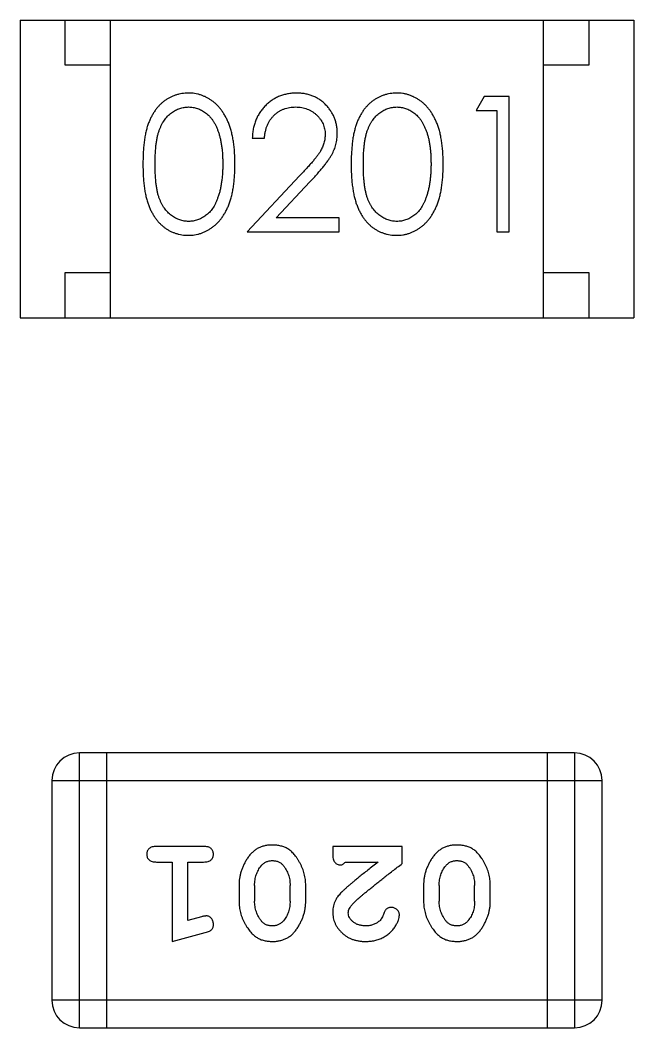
# Model space of a CAD drawing. Header units: millimetres. Extents: x 563 to 681, y 173 to 284.
# Drawn here: x 655.165 to 655.845, y 181.153 to 182.27 of the extents above; entities that cross this region are included whole.
import ezdxf

# ---------------------------------------------------------------- set-up
doc = ezdxf.new("R2010")
doc.units = ezdxf.units.MM
doc.header["$LTSCALE"] = 30.734
doc.layers.get('0').update_dxf_attribs({"linetype": 'CONTINUOUS'})

msp = doc.modelspace()

# ---------------------------------------------------------------- linework, layer by layer
at = {"linetype": 'Continuous'}
for p, q in [((655.1654, 182.2703), (655.8454, 182.2703)), ((655.1654, 182.2703), (655.1654, 181.9403)), ((655.2154, 182.2203), (655.2154, 182.2703)), ((655.2654, 181.9403), (655.2654, 182.2703)), ((655.7454, 181.9403), (655.7454, 182.2703)), ((655.7954, 182.2703), (655.7954, 182.2203)), ((655.8454, 182.2703), (655.8454, 181.9403)), ((655.2654, 182.2203), (655.2154, 182.2203)), ((655.7954, 182.2203), (655.7454, 182.2203)), ((655.6795, 182.1856), (655.6707, 182.1702)), ((655.7072, 182.1856), (655.6795, 182.1856)), ((655.7072, 182.0356), (655.7072, 182.1856)), ((655.6707, 182.1702), (655.6937, 182.1702)), ((655.6937, 182.1702), (655.6937, 182.0356)), ((655.4226, 182.1394), (655.4361, 182.1394)), ((655.475, 182.0977), (655.4168, 182.0356)), ((655.4489, 182.051), (655.4865, 182.091)), ((655.5187, 182.051), (655.4489, 182.051)), ((655.5187, 182.0356), (655.5187, 182.051)), ((655.4168, 182.0356), (655.5187, 182.0356)), ((655.6937, 182.0356), (655.7072, 182.0356)), ((655.2154, 181.9903), (655.2654, 181.9903)), ((655.2154, 181.9403), (655.2154, 181.9903)), ((655.7454, 181.9903), (655.7954, 181.9903)), ((655.7954, 181.9903), (655.7954, 181.9403)), ((655.1654, 181.9403), (655.8454, 181.9403)), ((655.7797, 181.4577), (655.2311, 181.4577)), ((655.2311, 181.1529), (655.2311, 181.4577)), ((655.2616, 181.1529), (655.2616, 181.4577)), ((655.7493, 181.4577), (655.7493, 181.1529)), ((655.7797, 181.4577), (655.7797, 181.1529)), ((655.2006, 181.4272), (655.8102, 181.4272)), ((655.2006, 181.4272), (655.2006, 181.1834)), ((655.8102, 181.1834), (655.8102, 181.4272)), ((655.3686, 181.354), (655.3166, 181.354)), ((655.5888, 181.354), (655.5117, 181.354)), ((655.5117, 181.354), (655.5117, 181.3462)), ((655.5888, 181.3352), (655.5888, 181.354)), ((655.3166, 181.3367), (655.334, 181.3367)), ((655.334, 181.3367), (655.334, 181.2486)), ((655.3513, 181.3367), (655.3686, 181.3367)), ((655.3513, 181.2718), (655.3513, 181.3367)), ((655.5259, 181.3367), (655.5621, 181.3367)), ((655.4079, 181.311), (655.4079, 181.2933)), ((655.4252, 181.3107), (655.4252, 181.2935)), ((655.4645, 181.2935), (655.4645, 181.3107)), ((655.4818, 181.2933), (655.4818, 181.311)), ((655.6124, 181.311), (655.6124, 181.2933)), ((655.6297, 181.3107), (655.6297, 181.2935)), ((655.669, 181.2935), (655.669, 181.3107)), ((655.6863, 181.2933), (655.6863, 181.311)), ((655.3663, 181.2759), (655.3513, 181.2718)), ((655.334, 181.2486), (655.3705, 181.2585)), ((655.8102, 181.1834), (655.2006, 181.1834)), ((655.2311, 181.1529), (655.7797, 181.1529))]:
    msp.add_line(p, q, dxfattribs=at)
for centre, start, end in [((655.2311, 181.4272), 90, 180), ((655.7797, 181.4272), 0, 90), ((655.2311, 181.1834), 180, 270), ((655.7797, 181.1834), 270, 0)]:
    msp.add_arc(centre, 0.0305, start, end, dxfattribs=at)
for points, knots in [([(655.3516, 182.1894), (655.3504, 182.1894), (655.3481, 182.1894), (655.3446, 182.1889), (655.3412, 182.1883), (655.338, 182.1873), (655.3347, 182.1862), (655.3316, 182.1847), (655.3286, 182.183), (655.3256, 182.1811), (655.3228, 182.1788), (655.3202, 182.1764), (655.3177, 182.1737), (655.3154, 182.1707), (655.3132, 182.1675), (655.3112, 182.1641), (655.3094, 182.1604), (655.3077, 182.1564), (655.3062, 182.1521), (655.3049, 182.1474), (655.3038, 182.1423), (655.303, 182.1367), (655.3023, 182.1308), (655.3018, 182.1244), (655.3015, 182.1176), (655.3015, 182.1129), (655.3014, 182.1105)], [0, 0, 0, 0, 0.033742, 0.066533, 0.099153, 0.13154, 0.164087, 0.196563, 0.229707, 0.263315, 0.297504, 0.331686, 0.366482, 0.4021, 0.438958, 0.476748, 0.515985, 0.556589, 0.599519, 0.645765, 0.695487, 0.748721, 0.805687, 0.866754, 0.931405, 1, 1, 1, 1]), ([(655.4034, 182.1105), (655.4033, 182.1128), (655.4033, 182.1173), (655.403, 182.1239), (655.4025, 182.1301), (655.4017, 182.1359), (655.4007, 182.1414), (655.3996, 182.1465), (655.3982, 182.1513), (655.3966, 182.1557), (655.3948, 182.1598), (655.3929, 182.1636), (655.3907, 182.1672), (655.3885, 182.1705), (655.3861, 182.1735), (655.3835, 182.1763), (655.3808, 182.1788), (655.3779, 182.181), (655.3749, 182.183), (655.3718, 182.1847), (655.3687, 182.1862), (655.3654, 182.1874), (655.3621, 182.1883), (655.3587, 182.189), (655.3552, 182.1894), (655.3528, 182.1894), (655.3516, 182.1894)], [0, 0, 0, 0, 0.065278, 0.127205, 0.186168, 0.241675, 0.294115, 0.343609, 0.390387, 0.434463, 0.476646, 0.517002, 0.555936, 0.593716, 0.630057, 0.665601, 0.700745, 0.734917, 0.768681, 0.802087, 0.834849, 0.867433, 0.900138, 0.932806, 0.966212, 1, 1, 1, 1]), ([(655.4715, 182.1894), (655.4698, 182.1894), (655.4665, 182.1893), (655.4617, 182.1886), (655.4571, 182.1875), (655.4526, 182.186), (655.4484, 182.184), (655.4444, 182.1816), (655.4406, 182.1787), (655.437, 182.1754), (655.4338, 182.1718), (655.4309, 182.1679), (655.4285, 182.1637), (655.4264, 182.1593), (655.4248, 182.1547), (655.4237, 182.1498), (655.4229, 182.1447), (655.4227, 182.1412), (655.4226, 182.1394)], [0, 0, 0, 0, 0.06445, 0.126725, 0.187421, 0.247417, 0.306749, 0.366595, 0.427749, 0.490235, 0.553031, 0.614805, 0.676505, 0.738096, 0.801021, 0.864897, 0.931209, 1, 1, 1, 1]), ([(655.5168, 182.1448), (655.5168, 182.1463), (655.5167, 182.1492), (655.5161, 182.1535), (655.5151, 182.1577), (655.5138, 182.1617), (655.512, 182.1656), (655.5098, 182.1692), (655.5073, 182.1728), (655.5043, 182.1762), (655.5011, 182.1793), (655.4976, 182.182), (655.4938, 182.1843), (655.4898, 182.1862), (655.4856, 182.1876), (655.4811, 182.1887), (655.4764, 182.1893), (655.4732, 182.1894), (655.4715, 182.1894)], [0, 0, 0, 0, 0.06271, 0.123347, 0.183401, 0.242828, 0.302097, 0.36242, 0.423725, 0.487032, 0.550491, 0.612709, 0.674265, 0.73617, 0.799211, 0.863483, 0.930525, 1, 1, 1, 1]), ([(655.5824, 182.1894), (655.5812, 182.1894), (655.5788, 182.1894), (655.5754, 182.1889), (655.572, 182.1883), (655.5687, 182.1873), (655.5655, 182.1862), (655.5624, 182.1847), (655.5594, 182.183), (655.5564, 182.1811), (655.5536, 182.1788), (655.5509, 182.1764), (655.5485, 182.1737), (655.5461, 182.1707), (655.544, 182.1675), (655.542, 182.1641), (655.5401, 182.1604), (655.5385, 182.1564), (655.537, 182.1521), (655.5357, 182.1474), (655.5346, 182.1423), (655.5337, 182.1367), (655.5331, 182.1308), (655.5326, 182.1244), (655.5322, 182.1176), (655.5322, 182.1129), (655.5322, 182.1105)], [0, 0, 0, 0, 0.033742, 0.066533, 0.099153, 0.13154, 0.164087, 0.196563, 0.229707, 0.263315, 0.297504, 0.331686, 0.366482, 0.4021, 0.438958, 0.476748, 0.515985, 0.556589, 0.599519, 0.645765, 0.695487, 0.748721, 0.805687, 0.866754, 0.931405, 1, 1, 1, 1]), ([(655.6341, 182.1105), (655.6341, 182.1128), (655.634, 182.1173), (655.6338, 182.1239), (655.6332, 182.1301), (655.6325, 182.1359), (655.6315, 182.1414), (655.6304, 182.1465), (655.6289, 182.1513), (655.6274, 182.1557), (655.6255, 182.1598), (655.6236, 182.1636), (655.6215, 182.1672), (655.6193, 182.1705), (655.6168, 182.1735), (655.6143, 182.1763), (655.6116, 182.1788), (655.6087, 182.181), (655.6057, 182.183), (655.6026, 182.1847), (655.5994, 182.1862), (655.5962, 182.1874), (655.5929, 182.1883), (655.5894, 182.189), (655.5859, 182.1894), (655.5835, 182.1894), (655.5824, 182.1894)], [0, 0, 0, 0, 0.065278, 0.127205, 0.186168, 0.241675, 0.294115, 0.343609, 0.390387, 0.434463, 0.476646, 0.517002, 0.555936, 0.593716, 0.630057, 0.665601, 0.700745, 0.734917, 0.768681, 0.802087, 0.834849, 0.867433, 0.900138, 0.932806, 0.966212, 1, 1, 1, 1]), ([(655.3149, 182.1106), (655.3149, 182.1126), (655.3149, 182.1165), (655.3152, 182.1222), (655.3155, 182.1274), (655.316, 182.1323), (655.3166, 182.1369), (655.3175, 182.141), (655.3184, 182.1448), (655.3195, 182.1482), (655.3207, 182.1513), (655.3221, 182.1542), (655.3236, 182.1569), (655.3252, 182.1594), (655.3269, 182.1617), (655.3288, 182.1639), (655.3308, 182.1658), (655.3337, 182.168), (655.3375, 182.1704), (655.3422, 182.1725), (655.3471, 182.1738), (655.3504, 182.1739), (655.352, 182.174)], [0, 0, 0, 0, 0.073302, 0.142286, 0.206253, 0.266017, 0.321612, 0.372532, 0.419497, 0.462398, 0.502825, 0.541489, 0.579034, 0.615143, 0.650298, 0.684912, 0.718701, 0.752189, 0.817245, 0.879117, 0.939613, 1, 1, 1, 1]), ([(655.352, 182.174), (655.3537, 182.1739), (655.357, 182.1738), (655.3618, 182.1725), (655.3665, 182.1704), (655.3702, 182.1681), (655.3731, 182.1658), (655.3751, 182.1638), (655.3771, 182.1615), (655.3789, 182.1591), (655.3806, 182.1563), (655.3821, 182.1534), (655.3836, 182.1502), (655.3849, 182.1468), (655.3861, 182.1431), (655.3871, 182.1392), (655.3879, 182.135), (655.3887, 182.1306), (655.3892, 182.126), (655.3897, 182.1211), (655.3898, 182.1159), (655.3899, 182.1124), (655.3899, 182.1106)], [0, 0, 0, 0, 0.059689, 0.119507, 0.181075, 0.246162, 0.279894, 0.314468, 0.350403, 0.387474, 0.426147, 0.466624, 0.508745, 0.553328, 0.600058, 0.649177, 0.700552, 0.754894, 0.811825, 0.871514, 0.934319, 1, 1, 1, 1]), ([(655.4361, 182.1394), (655.4362, 182.1408), (655.4364, 182.1434), (655.4372, 182.1471), (655.4381, 182.1507), (655.4393, 182.154), (655.4409, 182.1571), (655.4426, 182.16), (655.4446, 182.1626), (655.4469, 182.165), (655.4493, 182.1671), (655.4519, 182.169), (655.4547, 182.1705), (655.4577, 182.1718), (655.4607, 182.1728), (655.464, 182.1735), (655.4673, 182.1739), (655.4696, 182.174), (655.4708, 182.174)], [0, 0, 0, 0, 0.073648, 0.143686, 0.210962, 0.275557, 0.338064, 0.399311, 0.4594, 0.51934, 0.579024, 0.637809, 0.695959, 0.754122, 0.813113, 0.873453, 0.935561, 1, 1, 1, 1]), ([(655.4708, 182.174), (655.4719, 182.174), (655.4741, 182.1739), (655.4774, 182.1735), (655.4805, 182.1728), (655.4834, 182.1718), (655.4863, 182.1706), (655.489, 182.169), (655.4915, 182.1672), (655.494, 182.1651), (655.4962, 182.1628), (655.4981, 182.1604), (655.4997, 182.1579), (655.5011, 182.1552), (655.5021, 182.1525), (655.5028, 182.1496), (655.5033, 182.1467), (655.5033, 182.1446), (655.5034, 182.1436)], [0, 0, 0, 0, 0.068027, 0.133505, 0.19695, 0.26027, 0.322741, 0.384982, 0.448465, 0.513424, 0.578224, 0.640011, 0.700094, 0.760067, 0.819012, 0.877878, 0.938035, 1, 1, 1, 1]), ([(655.5457, 182.1106), (655.5457, 182.1126), (655.5457, 182.1165), (655.5459, 182.1222), (655.5463, 182.1274), (655.5468, 182.1323), (655.5474, 182.1369), (655.5482, 182.141), (655.5491, 182.1448), (655.5502, 182.1482), (655.5515, 182.1513), (655.5528, 182.1542), (655.5543, 182.1569), (655.556, 182.1594), (655.5577, 182.1617), (655.5596, 182.1639), (655.5616, 182.1658), (655.5645, 182.168), (655.5682, 182.1704), (655.5729, 182.1725), (655.5778, 182.1738), (655.5811, 182.1739), (655.5828, 182.174)], [0, 0, 0, 0, 0.073302, 0.142286, 0.206253, 0.266017, 0.321612, 0.372532, 0.419497, 0.462398, 0.502825, 0.541489, 0.579034, 0.615143, 0.650298, 0.684912, 0.718701, 0.752189, 0.817245, 0.879117, 0.939613, 1, 1, 1, 1]), ([(655.5828, 182.174), (655.5844, 182.1739), (655.5877, 182.1738), (655.5926, 182.1725), (655.5972, 182.1704), (655.601, 182.1681), (655.6039, 182.1658), (655.6059, 182.1638), (655.6079, 182.1615), (655.6097, 182.1591), (655.6114, 182.1563), (655.6129, 182.1534), (655.6144, 182.1502), (655.6157, 182.1468), (655.6168, 182.1431), (655.6179, 182.1392), (655.6187, 182.135), (655.6195, 182.1306), (655.62, 182.126), (655.6204, 182.1211), (655.6206, 182.1159), (655.6206, 182.1124), (655.6207, 182.1106)], [0, 0, 0, 0, 0.059689, 0.119507, 0.181075, 0.246162, 0.279894, 0.314468, 0.350403, 0.387474, 0.426147, 0.466624, 0.508745, 0.553328, 0.600058, 0.649177, 0.700552, 0.754894, 0.811825, 0.871514, 0.934319, 1, 1, 1, 1]), ([(655.5034, 182.1436), (655.5033, 182.142), (655.5032, 182.1388), (655.5021, 182.134), (655.5004, 182.1293), (655.4985, 182.1255), (655.4964, 182.1224), (655.4945, 182.1197), (655.4922, 182.1168), (655.4895, 182.1135), (655.4864, 182.11), (655.483, 182.1061), (655.4791, 182.102), (655.4764, 182.0991), (655.475, 182.0977)], [0, 0, 0, 0, 0.088014, 0.174976, 0.2638, 0.355443, 0.406413, 0.465519, 0.533076, 0.609353, 0.693899, 0.787171, 0.889197, 1, 1, 1, 1]), ([(655.4865, 182.091), (655.4879, 182.0925), (655.4907, 182.0955), (655.4946, 182.0999), (655.4982, 182.104), (655.5014, 182.1079), (655.5042, 182.1115), (655.5067, 182.1149), (655.5088, 182.118), (655.5111, 182.1219), (655.5135, 182.1266), (655.5154, 182.1325), (655.5166, 182.1386), (655.5167, 182.1427), (655.5168, 182.1448)], [0, 0, 0, 0, 0.09953, 0.192079, 0.277712, 0.357454, 0.429648, 0.495771, 0.555538, 0.608657, 0.707578, 0.804328, 0.901298, 1, 1, 1, 1]), ([(655.3014, 182.1105), (655.3015, 182.1081), (655.3015, 182.1035), (655.3018, 182.0967), (655.3023, 182.0904), (655.303, 182.0844), (655.3039, 182.0789), (655.305, 182.0737), (655.3063, 182.069), (655.3078, 182.0647), (655.3095, 182.0607), (655.3113, 182.057), (655.3134, 182.0535), (655.3155, 182.0503), (655.3178, 182.0473), (655.3203, 182.0446), (655.323, 182.0422), (655.3258, 182.04), (655.3287, 182.038), (655.3317, 182.0364), (655.3348, 182.0349), (655.338, 182.0338), (655.3413, 182.0328), (655.3446, 182.0322), (655.3481, 182.0318), (655.3504, 182.0317), (655.3516, 182.0317)], [0, 0, 0, 0, 0.068113, 0.132564, 0.193427, 0.250218, 0.303569, 0.353576, 0.400235, 0.443586, 0.484619, 0.524292, 0.56238, 0.599049, 0.63494, 0.669782, 0.704009, 0.737842, 0.771098, 0.803896, 0.836415, 0.868639, 0.900715, 0.933378, 0.966213, 1, 1, 1, 1]), ([(655.352, 182.0471), (655.3504, 182.0472), (655.3471, 182.0474), (655.3422, 182.0487), (655.3375, 182.0507), (655.3337, 182.0531), (655.3309, 182.0554), (655.3288, 182.0573), (655.3269, 182.0595), (655.3251, 182.0618), (655.3235, 182.0643), (655.322, 182.067), (655.3207, 182.0699), (655.3194, 182.073), (655.3183, 182.0764), (655.3174, 182.0802), (655.3167, 182.0844), (655.316, 182.0889), (655.3155, 182.0938), (655.3152, 182.099), (655.3149, 182.1047), (655.3149, 182.1086), (655.3149, 182.1106)], [0, 0, 0, 0, 0.060034, 0.120278, 0.182348, 0.247919, 0.281641, 0.315701, 0.350322, 0.385703, 0.421819, 0.459196, 0.497866, 0.538301, 0.58121, 0.628183, 0.679403, 0.734699, 0.794074, 0.858416, 0.927049, 1, 1, 1, 1]), ([(655.3516, 182.0317), (655.3528, 182.0317), (655.3552, 182.0318), (655.3587, 182.0322), (655.3621, 182.0329), (655.3655, 182.0338), (655.3687, 182.035), (655.3719, 182.0365), (655.375, 182.0382), (655.378, 182.0402), (655.3809, 182.0425), (655.3836, 182.045), (655.3862, 182.0478), (655.3886, 182.0508), (655.3909, 182.0541), (655.393, 182.0577), (655.3949, 182.0615), (655.3967, 182.0655), (655.3983, 182.0699), (655.3996, 182.0747), (655.4008, 182.0798), (655.4017, 182.0852), (655.4024, 182.091), (655.403, 182.0972), (655.4033, 182.1037), (655.4033, 182.1082), (655.4034, 182.1105)], [0, 0, 0, 0, 0.033824, 0.067298, 0.10028, 0.133019, 0.165736, 0.198792, 0.232372, 0.266409, 0.301016, 0.336196, 0.371972, 0.408574, 0.446394, 0.485225, 0.525372, 0.567224, 0.611081, 0.65775, 0.70702, 0.759235, 0.814484, 0.873227, 0.934937, 1, 1, 1, 1]), ([(655.3899, 182.1106), (655.3899, 182.1088), (655.3898, 182.1052), (655.3896, 182.1), (655.3891, 182.095), (655.3885, 182.0902), (655.3877, 182.0856), (655.3868, 182.0811), (655.3856, 182.0769), (655.3847, 182.0742), (655.3842, 182.0729)], [0, 0, 0, 0, 0.141157, 0.277773, 0.409244, 0.535676, 0.657497, 0.775458, 0.889412, 1, 1, 1, 1]), ([(655.5322, 182.1105), (655.5322, 182.1081), (655.5322, 182.1035), (655.5326, 182.0967), (655.533, 182.0904), (655.5338, 182.0844), (655.5347, 182.0789), (655.5357, 182.0737), (655.5371, 182.069), (655.5386, 182.0647), (655.5403, 182.0607), (655.5421, 182.057), (655.5441, 182.0535), (655.5463, 182.0503), (655.5486, 182.0473), (655.5511, 182.0446), (655.5537, 182.0422), (655.5565, 182.04), (655.5595, 182.038), (655.5625, 182.0364), (655.5656, 182.0349), (655.5688, 182.0338), (655.572, 182.0328), (655.5754, 182.0322), (655.5788, 182.0318), (655.5812, 182.0317), (655.5824, 182.0317)], [0, 0, 0, 0, 0.068113, 0.132564, 0.193427, 0.250218, 0.303569, 0.353576, 0.400235, 0.443586, 0.484619, 0.524292, 0.56238, 0.599049, 0.63494, 0.669782, 0.704009, 0.737842, 0.771098, 0.803896, 0.836415, 0.868639, 0.900715, 0.933378, 0.966213, 1, 1, 1, 1]), ([(655.5828, 182.0471), (655.5812, 182.0472), (655.5778, 182.0474), (655.573, 182.0487), (655.5682, 182.0507), (655.5645, 182.0531), (655.5616, 182.0554), (655.5596, 182.0573), (655.5577, 182.0595), (655.5559, 182.0618), (655.5543, 182.0643), (655.5528, 182.067), (655.5514, 182.0699), (655.5502, 182.073), (655.5491, 182.0764), (655.5482, 182.0802), (655.5474, 182.0844), (655.5468, 182.0889), (655.5463, 182.0938), (655.5459, 182.099), (655.5457, 182.1047), (655.5457, 182.1086), (655.5457, 182.1106)], [0, 0, 0, 0, 0.060034, 0.120278, 0.182348, 0.247919, 0.281641, 0.315701, 0.350322, 0.385703, 0.421819, 0.459196, 0.497866, 0.538301, 0.58121, 0.628183, 0.679403, 0.734699, 0.794074, 0.858416, 0.927049, 1, 1, 1, 1]), ([(655.5824, 182.0317), (655.5835, 182.0317), (655.5859, 182.0318), (655.5894, 182.0322), (655.5929, 182.0329), (655.5962, 182.0338), (655.5995, 182.035), (655.6027, 182.0365), (655.6058, 182.0382), (655.6088, 182.0402), (655.6117, 182.0425), (655.6144, 182.045), (655.617, 182.0478), (655.6194, 182.0508), (655.6217, 182.0541), (655.6237, 182.0577), (655.6257, 182.0615), (655.6274, 182.0655), (655.6291, 182.0699), (655.6304, 182.0747), (655.6316, 182.0798), (655.6325, 182.0852), (655.6332, 182.091), (655.6338, 182.0972), (655.634, 182.1037), (655.6341, 182.1082), (655.6341, 182.1105)], [0, 0, 0, 0, 0.033824, 0.067298, 0.10028, 0.133019, 0.165736, 0.198792, 0.232372, 0.266409, 0.301016, 0.336196, 0.371972, 0.408574, 0.446394, 0.485225, 0.525372, 0.567224, 0.611081, 0.65775, 0.70702, 0.759235, 0.814484, 0.873227, 0.934937, 1, 1, 1, 1]), ([(655.6207, 182.1106), (655.6206, 182.1088), (655.6206, 182.1052), (655.6203, 182.1), (655.6199, 182.095), (655.6193, 182.0902), (655.6185, 182.0856), (655.6175, 182.0811), (655.6164, 182.0769), (655.6154, 182.0742), (655.615, 182.0729)], [0, 0, 0, 0, 0.141157, 0.277773, 0.409244, 0.535676, 0.657497, 0.775458, 0.889412, 1, 1, 1, 1]), ([(655.3842, 182.0729), (655.3838, 182.0718), (655.3831, 182.0698), (655.3817, 182.0668), (655.3803, 182.0641), (655.3787, 182.0616), (655.3769, 182.0593), (655.3751, 182.0571), (655.3731, 182.0552), (655.3703, 182.053), (655.3666, 182.0506), (655.3619, 182.0486), (655.357, 182.0473), (655.3537, 182.0472), (655.352, 182.0471)], [0, 0, 0, 0, 0.075949, 0.148549, 0.218996, 0.286119, 0.351826, 0.416074, 0.478265, 0.540325, 0.660405, 0.774606, 0.887187, 1, 1, 1, 1]), ([(655.615, 182.0729), (655.6146, 182.0718), (655.6138, 182.0698), (655.6125, 182.0668), (655.611, 182.0641), (655.6094, 182.0616), (655.6077, 182.0593), (655.6058, 182.0571), (655.6038, 182.0552), (655.601, 182.053), (655.5973, 182.0506), (655.5926, 182.0486), (655.5878, 182.0473), (655.5845, 182.0472), (655.5828, 182.0471)], [0, 0, 0, 0, 0.075949, 0.148549, 0.218996, 0.286119, 0.351826, 0.416074, 0.478265, 0.540325, 0.660405, 0.774606, 0.887187, 1, 1, 1, 1]), ([(655.3166, 181.354), (655.3158, 181.354), (655.3141, 181.354), (655.3118, 181.3535), (655.3098, 181.3528), (655.3082, 181.3517), (655.3071, 181.3504), (655.3062, 181.3489), (655.3057, 181.3472), (655.3057, 181.346), (655.3056, 181.3454)], [0, 0, 0, 0, 0.169012, 0.317488, 0.445429, 0.560977, 0.67065, 0.776666, 0.88492, 1, 1, 1, 1]), ([(655.3796, 181.3454), (655.3795, 181.346), (655.3795, 181.3472), (655.379, 181.3489), (655.3781, 181.3504), (655.377, 181.3517), (655.3754, 181.3528), (655.3735, 181.3535), (655.3711, 181.354), (655.3695, 181.354), (655.3686, 181.354)], [0, 0, 0, 0, 0.115051, 0.223278, 0.329269, 0.437893, 0.554681, 0.682591, 0.83103, 1, 1, 1, 1]), ([(655.4448, 181.3556), (655.4433, 181.3556), (655.4405, 181.3555), (655.4364, 181.3548), (655.4326, 181.3537), (655.429, 181.3521), (655.4257, 181.3501), (655.4227, 181.3475), (655.4199, 181.3446), (655.4174, 181.3412), (655.4152, 181.3376), (655.4132, 181.3339), (655.4116, 181.3302), (655.4102, 181.3265), (655.4092, 181.3226), (655.4084, 181.3188), (655.408, 181.3149), (655.4079, 181.3123), (655.4079, 181.311)], [0, 0, 0, 0, 0.067217, 0.131051, 0.19272, 0.252824, 0.312745, 0.373449, 0.436041, 0.501494, 0.567761, 0.632087, 0.695096, 0.757109, 0.817993, 0.878657, 0.939311, 1, 1, 1, 1]), ([(655.4818, 181.311), (655.4818, 181.3121), (655.4818, 181.3142), (655.4815, 181.3174), (655.481, 181.3205), (655.4803, 181.3236), (655.4794, 181.3266), (655.4783, 181.3296), (655.477, 181.3326), (655.4755, 181.3355), (655.474, 181.3382), (655.4723, 181.3408), (655.4707, 181.3431), (655.4691, 181.3452), (655.4674, 181.347), (655.4657, 181.3487), (655.4639, 181.3501), (655.4616, 181.3517), (655.4584, 181.3533), (655.4542, 181.3546), (655.4496, 181.3555), (655.4464, 181.3556), (655.4448, 181.3556)], [0, 0, 0, 0, 0.049886, 0.09882, 0.148132, 0.19689, 0.246038, 0.295176, 0.345305, 0.395692, 0.445312, 0.491875, 0.535813, 0.577009, 0.616081, 0.652689, 0.687585, 0.720206, 0.785062, 0.85223, 0.923759, 1, 1, 1, 1]), ([(655.5117, 181.3462), (655.5117, 181.3451), (655.5118, 181.3431), (655.5122, 181.3404), (655.5129, 181.3382), (655.514, 181.3364), (655.5153, 181.3351), (655.5168, 181.3342), (655.5185, 181.3337), (655.5197, 181.3336), (655.5204, 181.3336)], [0, 0, 0, 0, 0.1844, 0.34094, 0.473574, 0.586824, 0.690029, 0.789175, 0.890445, 1, 1, 1, 1]), ([(655.6493, 181.3556), (655.6479, 181.3556), (655.645, 181.3555), (655.6409, 181.3548), (655.6371, 181.3537), (655.6335, 181.3521), (655.6302, 181.3501), (655.6272, 181.3475), (655.6244, 181.3446), (655.6219, 181.3412), (655.6197, 181.3376), (655.6178, 181.3339), (655.6161, 181.3302), (655.6147, 181.3265), (655.6137, 181.3226), (655.6129, 181.3188), (655.6125, 181.3149), (655.6124, 181.3123), (655.6124, 181.311)], [0, 0, 0, 0, 0.067217, 0.131051, 0.19272, 0.252824, 0.312745, 0.373449, 0.436041, 0.501494, 0.567761, 0.632087, 0.695096, 0.757109, 0.817993, 0.878657, 0.939311, 1, 1, 1, 1]), ([(655.6863, 181.311), (655.6863, 181.3121), (655.6863, 181.3142), (655.686, 181.3174), (655.6855, 181.3205), (655.6848, 181.3236), (655.6839, 181.3266), (655.6828, 181.3296), (655.6815, 181.3326), (655.6801, 181.3355), (655.6785, 181.3382), (655.6769, 181.3408), (655.6752, 181.3431), (655.6736, 181.3452), (655.6719, 181.347), (655.6702, 181.3487), (655.6684, 181.3501), (655.6661, 181.3517), (655.6629, 181.3533), (655.6587, 181.3546), (655.6541, 181.3555), (655.6509, 181.3556), (655.6493, 181.3556)], [0, 0, 0, 0, 0.049886, 0.09882, 0.148132, 0.19689, 0.246038, 0.295176, 0.345305, 0.395692, 0.445312, 0.491875, 0.535813, 0.577009, 0.616081, 0.652689, 0.687585, 0.720206, 0.785062, 0.85223, 0.923759, 1, 1, 1, 1]), ([(655.3056, 181.3454), (655.3057, 181.3448), (655.3057, 181.3436), (655.3062, 181.3419), (655.3071, 181.3404), (655.3082, 181.3391), (655.3098, 181.338), (655.3117, 181.3373), (655.3141, 181.3368), (655.3158, 181.3368), (655.3166, 181.3367)], [0, 0, 0, 0, 0.11517, 0.223509, 0.328254, 0.438012, 0.553651, 0.682263, 0.830856, 1, 1, 1, 1]), ([(655.3686, 181.3367), (655.3695, 181.3368), (655.3711, 181.3368), (655.3735, 181.3373), (655.3754, 181.338), (655.377, 181.3391), (655.3781, 181.3404), (655.379, 181.3419), (655.3795, 181.3436), (655.3795, 181.3448), (655.3796, 181.3454)], [0, 0, 0, 0, 0.169102, 0.317658, 0.446239, 0.563118, 0.671828, 0.776546, 0.884858, 1, 1, 1, 1]), ([(655.4324, 181.3325), (655.4328, 181.333), (655.4336, 181.3339), (655.435, 181.3351), (655.4364, 181.3361), (655.4379, 181.3369), (655.4395, 181.3375), (655.4412, 181.338), (655.4429, 181.3382), (655.4441, 181.3383), (655.4447, 181.3383)], [0, 0, 0, 0, 0.129853, 0.25607, 0.380154, 0.49978, 0.62208, 0.743277, 0.868791, 1, 1, 1, 1]), ([(655.4447, 181.3383), (655.4454, 181.3383), (655.4466, 181.3383), (655.4484, 181.338), (655.4501, 181.3376), (655.4517, 181.337), (655.4532, 181.3363), (655.4545, 181.3354), (655.4558, 181.3343), (655.4565, 181.3334), (655.4569, 181.333)], [0, 0, 0, 0, 0.139844, 0.271849, 0.399162, 0.521619, 0.6402, 0.758957, 0.87828, 1, 1, 1, 1]), ([(655.5204, 181.3336), (655.5208, 181.3336), (655.5218, 181.3337), (655.5231, 181.3344), (655.5246, 181.3354), (655.5254, 181.3363), (655.5259, 181.3367)], [0, 0, 0, 0, 0.20611, 0.432681, 0.695597, 1, 1, 1, 1]), ([(655.5621, 181.3367), (655.5601, 181.3352), (655.5562, 181.3322), (655.5508, 181.3279), (655.5458, 181.3239), (655.5413, 181.3204), (655.5374, 181.3172), (655.534, 181.3144), (655.5311, 181.3119), (655.5293, 181.3104), (655.5285, 181.3097)], [0, 0, 0, 0, 0.176662, 0.337826, 0.484741, 0.617764, 0.73494, 0.837793, 0.926412, 1, 1, 1, 1]), ([(655.5338, 181.2902), (655.5342, 181.2906), (655.5352, 181.2916), (655.5368, 181.2932), (655.5387, 181.2949), (655.5409, 181.2968), (655.5433, 181.299), (655.546, 181.3013), (655.5491, 181.3038), (655.5524, 181.3065), (655.5559, 181.3094), (655.5598, 181.3125), (655.5639, 181.3158), (655.5684, 181.3193), (655.5731, 181.323), (655.5781, 181.3269), (655.5833, 181.331), (655.587, 181.3337), (655.5888, 181.3352)], [0, 0, 0, 0, 0.026647, 0.057942, 0.094152, 0.134806, 0.180631, 0.231142, 0.286385, 0.346321, 0.411439, 0.481035, 0.555329, 0.634592, 0.718826, 0.807759, 0.901393, 1, 1, 1, 1]), ([(655.637, 181.3325), (655.6374, 181.333), (655.6381, 181.3339), (655.6395, 181.3351), (655.6409, 181.3361), (655.6424, 181.3369), (655.644, 181.3375), (655.6457, 181.338), (655.6474, 181.3382), (655.6486, 181.3383), (655.6493, 181.3383)], [0, 0, 0, 0, 0.129853, 0.25607, 0.380154, 0.49978, 0.62208, 0.743277, 0.868791, 1, 1, 1, 1]), ([(655.6493, 181.3383), (655.6499, 181.3383), (655.6511, 181.3383), (655.6529, 181.338), (655.6546, 181.3376), (655.6562, 181.337), (655.6577, 181.3363), (655.6591, 181.3354), (655.6603, 181.3343), (655.661, 181.3334), (655.6614, 181.333)], [0, 0, 0, 0, 0.139844, 0.271849, 0.399162, 0.521619, 0.6402, 0.758957, 0.87828, 1, 1, 1, 1]), ([(655.4252, 181.3107), (655.4252, 181.3118), (655.4253, 181.3139), (655.4256, 181.3169), (655.4261, 181.3199), (655.427, 181.3226), (655.428, 181.3253), (655.4293, 181.3279), (655.4307, 181.3303), (655.4319, 181.3318), (655.4324, 181.3325)], [0, 0, 0, 0, 0.135449, 0.266263, 0.393429, 0.516942, 0.639128, 0.758779, 0.879341, 1, 1, 1, 1]), ([(655.4569, 181.333), (655.4575, 181.3322), (655.4587, 181.3307), (655.4602, 181.3281), (655.4616, 181.3255), (655.4627, 181.3227), (655.4635, 181.3199), (655.4641, 181.3169), (655.4644, 181.3139), (655.4645, 181.3118), (655.4645, 181.3107)], [0, 0, 0, 0, 0.124927, 0.248361, 0.370889, 0.492583, 0.61616, 0.741472, 0.869044, 1, 1, 1, 1]), ([(655.6297, 181.3107), (655.6297, 181.3118), (655.6298, 181.3139), (655.6301, 181.3169), (655.6307, 181.3199), (655.6315, 181.3226), (655.6325, 181.3253), (655.6338, 181.3279), (655.6352, 181.3303), (655.6364, 181.3318), (655.637, 181.3325)], [0, 0, 0, 0, 0.135449, 0.266263, 0.393429, 0.516942, 0.639128, 0.758779, 0.879341, 1, 1, 1, 1]), ([(655.6614, 181.333), (655.662, 181.3322), (655.6632, 181.3307), (655.6648, 181.3281), (655.6661, 181.3255), (655.6672, 181.3227), (655.668, 181.3199), (655.6686, 181.3169), (655.669, 181.3139), (655.669, 181.3118), (655.669, 181.3107)], [0, 0, 0, 0, 0.124927, 0.248361, 0.370889, 0.492583, 0.61616, 0.741472, 0.869044, 1, 1, 1, 1]), ([(655.5285, 181.3097), (655.5276, 181.3089), (655.5259, 181.3074), (655.5235, 181.3052), (655.5214, 181.3031), (655.5196, 181.3011), (655.5179, 181.2993), (655.5166, 181.2975), (655.5155, 181.2958), (655.5144, 181.2938), (655.5133, 181.2912), (655.5124, 181.2881), (655.5118, 181.2848), (655.5118, 181.2825), (655.5117, 181.2814)], [0, 0, 0, 0, 0.103002, 0.197728, 0.285279, 0.365235, 0.437224, 0.502446, 0.560545, 0.611446, 0.707576, 0.80349, 0.900532, 1, 1, 1, 1]), ([(655.4079, 181.2933), (655.4079, 181.2922), (655.408, 181.29), (655.4082, 181.2868), (655.4088, 181.2837), (655.4094, 181.2806), (655.4104, 181.2776), (655.4115, 181.2745), (655.4128, 181.2716), (655.4143, 181.2687), (655.4159, 181.266), (655.4175, 181.2634), (655.4192, 181.2611), (655.4208, 181.259), (655.4225, 181.2571), (655.4243, 181.2555), (655.426, 181.2541), (655.4284, 181.2525), (655.4315, 181.2509), (655.4357, 181.2496), (655.4402, 181.2488), (655.4434, 181.2487), (655.445, 181.2486)], [0, 0, 0, 0, 0.049855, 0.099516, 0.148482, 0.19758, 0.246804, 0.296268, 0.346517, 0.397047, 0.446826, 0.49336, 0.537801, 0.579207, 0.617974, 0.654833, 0.689171, 0.722088, 0.786392, 0.853518, 0.924186, 1, 1, 1, 1]), ([(655.4328, 181.2712), (655.4322, 181.272), (655.431, 181.2736), (655.4294, 181.2762), (655.4281, 181.2788), (655.4271, 181.2816), (655.4262, 181.2844), (655.4256, 181.2874), (655.4253, 181.2904), (655.4252, 181.2925), (655.4252, 181.2935)], [0, 0, 0, 0, 0.125331, 0.248948, 0.371201, 0.494032, 0.616811, 0.742104, 0.868849, 1, 1, 1, 1]), ([(655.445, 181.2486), (655.4465, 181.2487), (655.4493, 181.2488), (655.4534, 181.2495), (655.4572, 181.2506), (655.4608, 181.2522), (655.4641, 181.2542), (655.4671, 181.2567), (655.4699, 181.2597), (655.4724, 181.2631), (655.4746, 181.2667), (655.4765, 181.2704), (655.4782, 181.2741), (655.4795, 181.2778), (655.4806, 181.2816), (655.4813, 181.2855), (655.4817, 181.2893), (655.4818, 181.2919), (655.4818, 181.2933)], [0, 0, 0, 0, 0.06692, 0.130834, 0.19258, 0.252759, 0.312631, 0.373411, 0.436359, 0.501894, 0.568244, 0.632472, 0.69556, 0.757163, 0.818592, 0.878885, 0.939235, 1, 1, 1, 1]), ([(655.4645, 181.2935), (655.4645, 181.2925), (655.4644, 181.2904), (655.4641, 181.2873), (655.4636, 181.2844), (655.4627, 181.2816), (655.4618, 181.2789), (655.4605, 181.2764), (655.459, 181.274), (655.4579, 181.2725), (655.4573, 181.2717)], [0, 0, 0, 0, 0.135446, 0.266257, 0.393419, 0.517936, 0.639137, 0.758785, 0.879345, 1, 1, 1, 1]), ([(655.529, 181.2805), (655.5291, 181.2813), (655.5292, 181.2829), (655.5302, 181.2853), (655.5317, 181.2878), (655.5331, 181.2894), (655.5338, 181.2902)], [0, 0, 0, 0, 0.212836, 0.442809, 0.70317, 1, 1, 1, 1]), ([(655.6124, 181.2933), (655.6124, 181.2922), (655.6125, 181.29), (655.6128, 181.2868), (655.6133, 181.2837), (655.614, 181.2806), (655.6149, 181.2776), (655.616, 181.2745), (655.6173, 181.2716), (655.6188, 181.2687), (655.6204, 181.266), (655.622, 181.2634), (655.6237, 181.2611), (655.6253, 181.259), (655.6271, 181.2571), (655.6288, 181.2555), (655.6305, 181.2541), (655.6329, 181.2525), (655.636, 181.2509), (655.6402, 181.2496), (655.6448, 181.2488), (655.6479, 181.2487), (655.6495, 181.2486)], [0, 0, 0, 0, 0.049855, 0.099516, 0.148482, 0.19758, 0.246804, 0.296268, 0.346517, 0.397047, 0.446826, 0.49336, 0.537801, 0.579207, 0.617974, 0.654833, 0.689171, 0.722088, 0.786392, 0.853518, 0.924186, 1, 1, 1, 1]), ([(655.6373, 181.2712), (655.6367, 181.272), (655.6355, 181.2736), (655.6339, 181.2762), (655.6326, 181.2788), (655.6316, 181.2816), (655.6307, 181.2844), (655.6301, 181.2874), (655.6298, 181.2904), (655.6297, 181.2925), (655.6297, 181.2935)], [0, 0, 0, 0, 0.125331, 0.248948, 0.371201, 0.494032, 0.616811, 0.742104, 0.868849, 1, 1, 1, 1]), ([(655.6495, 181.2486), (655.651, 181.2487), (655.6538, 181.2488), (655.6579, 181.2495), (655.6617, 181.2506), (655.6653, 181.2522), (655.6686, 181.2542), (655.6716, 181.2567), (655.6744, 181.2597), (655.6769, 181.2631), (655.6791, 181.2667), (655.681, 181.2704), (655.6827, 181.2741), (655.684, 181.2778), (655.6851, 181.2816), (655.6858, 181.2855), (655.6863, 181.2893), (655.6863, 181.2919), (655.6863, 181.2933)], [0, 0, 0, 0, 0.06692, 0.130834, 0.19258, 0.252759, 0.312631, 0.373411, 0.436359, 0.501894, 0.568244, 0.632472, 0.69556, 0.757163, 0.818592, 0.878885, 0.939235, 1, 1, 1, 1]), ([(655.669, 181.2935), (655.669, 181.2925), (655.669, 181.2904), (655.6686, 181.2873), (655.6681, 181.2844), (655.6673, 181.2816), (655.6663, 181.2789), (655.665, 181.2764), (655.6635, 181.274), (655.6624, 181.2725), (655.6618, 181.2717)], [0, 0, 0, 0, 0.135446, 0.266257, 0.393419, 0.517936, 0.639137, 0.758785, 0.879345, 1, 1, 1, 1]), ([(655.5117, 181.2814), (655.5118, 181.2803), (655.5118, 181.2781), (655.5123, 181.2749), (655.5131, 181.2718), (655.5142, 181.2688), (655.5157, 181.2659), (655.5175, 181.2632), (655.5196, 181.2606), (655.522, 181.2582), (655.5246, 181.2559), (655.5275, 181.254), (655.5305, 181.2523), (655.5337, 181.2509), (655.5372, 181.2499), (655.5407, 181.2492), (655.5445, 181.2487), (655.5471, 181.2487), (655.5484, 181.2486)], [0, 0, 0, 0, 0.060981, 0.120256, 0.178148, 0.236115, 0.293993, 0.352864, 0.413358, 0.476056, 0.539296, 0.602396, 0.665116, 0.728325, 0.792919, 0.859317, 0.928302, 1, 1, 1, 1]), ([(655.5485, 181.2659), (655.5471, 181.266), (655.5444, 181.2661), (655.5406, 181.2669), (655.5372, 181.2683), (655.5343, 181.2702), (655.532, 181.2725), (655.5303, 181.275), (655.5292, 181.2777), (655.5291, 181.2795), (655.529, 181.2805)], [0, 0, 0, 0, 0.156344, 0.299348, 0.4327, 0.561, 0.682299, 0.791883, 0.89611, 1, 1, 1, 1]), ([(655.5684, 181.2798), (655.568, 181.2789), (655.5674, 181.2772), (655.5662, 181.2749), (655.565, 181.2729), (655.5639, 181.2718), (655.5634, 181.2713)], [0, 0, 0, 0, 0.285518, 0.544185, 0.781367, 1, 1, 1, 1]), ([(655.5768, 181.2864), (655.5763, 181.2864), (655.5754, 181.2863), (655.574, 181.2861), (655.5728, 181.2856), (655.5716, 181.2849), (655.5706, 181.284), (655.5697, 181.2828), (655.569, 181.2814), (655.5686, 181.2804), (655.5684, 181.2798)], [0, 0, 0, 0, 0.127347, 0.246131, 0.359406, 0.470543, 0.586092, 0.711469, 0.847022, 1, 1, 1, 1]), ([(655.5857, 181.278), (655.5856, 181.2785), (655.5856, 181.2796), (655.585, 181.2811), (655.5842, 181.2826), (655.5831, 181.2839), (655.5817, 181.285), (655.5802, 181.2858), (655.5786, 181.2863), (655.5774, 181.2864), (655.5768, 181.2864)], [0, 0, 0, 0, 0.120856, 0.239483, 0.360995, 0.490166, 0.620982, 0.746416, 0.870253, 1, 1, 1, 1]), ([(655.3717, 181.277), (655.3713, 181.2769), (655.3706, 181.2769), (655.3694, 181.2767), (655.3679, 181.2764), (655.3668, 181.2761), (655.3663, 181.2759)], [0, 0, 0, 0, 0.183151, 0.413144, 0.682305, 1, 1, 1, 1]), ([(655.3705, 181.2585), (655.3714, 181.2588), (655.3729, 181.2592), (655.375, 181.2601), (655.3767, 181.261), (655.3778, 181.262), (655.3786, 181.2632), (655.3792, 181.2645), (655.3795, 181.2661), (655.3796, 181.2671), (655.3796, 181.2677)], [0, 0, 0, 0, 0.187321, 0.344927, 0.475328, 0.579604, 0.674244, 0.773631, 0.882025, 1, 1, 1, 1]), ([(655.3796, 181.2677), (655.3796, 181.2683), (655.3795, 181.2695), (655.379, 181.2713), (655.3783, 181.2729), (655.3773, 181.2743), (655.3761, 181.2755), (655.3747, 181.2763), (655.3732, 181.2769), (655.3722, 181.2769), (655.3717, 181.277)], [0, 0, 0, 0, 0.138815, 0.27042, 0.39836, 0.52875, 0.654955, 0.771147, 0.884581, 1, 1, 1, 1]), ([(655.4449, 181.2659), (655.4443, 181.266), (655.443, 181.266), (655.4412, 181.2662), (655.4395, 181.2666), (655.438, 181.2672), (655.4365, 181.268), (655.4351, 181.2689), (655.4339, 181.27), (655.4331, 181.2708), (655.4328, 181.2712)], [0, 0, 0, 0, 0.138115, 0.270177, 0.397547, 0.520057, 0.63869, 0.757499, 0.878226, 1, 1, 1, 1]), ([(655.4573, 181.2717), (655.4569, 181.2713), (655.4561, 181.2704), (655.4547, 181.2692), (655.4533, 181.2682), (655.4518, 181.2674), (655.4502, 181.2667), (655.4485, 181.2663), (655.4467, 181.266), (655.4455, 181.266), (655.4449, 181.2659)], [0, 0, 0, 0, 0.13042, 0.256046, 0.378133, 0.498725, 0.620452, 0.742761, 0.869406, 1, 1, 1, 1]), ([(655.5484, 181.2486), (655.5501, 181.2487), (655.5534, 181.2488), (655.5584, 181.2497), (655.5631, 181.2511), (655.5676, 181.2531), (655.5718, 181.2555), (655.5754, 181.2584), (655.5786, 181.2616), (655.5811, 181.2652), (655.583, 181.2688), (655.5845, 181.2721), (655.5854, 181.2751), (655.5856, 181.2771), (655.5857, 181.278)], [0, 0, 0, 0, 0.098286, 0.193983, 0.289056, 0.384352, 0.477435, 0.566197, 0.652355, 0.737986, 0.818188, 0.887401, 0.94802, 1, 1, 1, 1]), ([(655.5634, 181.2713), (655.5629, 181.2709), (655.5619, 181.27), (655.5603, 181.2689), (655.5585, 181.268), (655.5567, 181.2673), (655.5548, 181.2667), (655.5528, 181.2663), (655.5507, 181.266), (655.5492, 181.266), (655.5485, 181.2659)], [0, 0, 0, 0, 0.121873, 0.243139, 0.363336, 0.485133, 0.607572, 0.734701, 0.864814, 1, 1, 1, 1]), ([(655.6494, 181.2659), (655.6488, 181.266), (655.6476, 181.266), (655.6458, 181.2662), (655.644, 181.2666), (655.6425, 181.2672), (655.641, 181.268), (655.6396, 181.2689), (655.6384, 181.27), (655.6376, 181.2708), (655.6373, 181.2712)], [0, 0, 0, 0, 0.138115, 0.270177, 0.397547, 0.520057, 0.63869, 0.757499, 0.878226, 1, 1, 1, 1]), ([(655.6618, 181.2717), (655.6614, 181.2713), (655.6606, 181.2704), (655.6592, 181.2692), (655.6578, 181.2682), (655.6563, 181.2674), (655.6547, 181.2667), (655.653, 181.2663), (655.6513, 181.266), (655.65, 181.266), (655.6494, 181.2659)], [0, 0, 0, 0, 0.13042, 0.256046, 0.378133, 0.498725, 0.620452, 0.742761, 0.869406, 1, 1, 1, 1])]:
    msp.add_open_spline(points, degree=3, knots=knots, dxfattribs=at)

doc.saveas('drawing.dxf')
